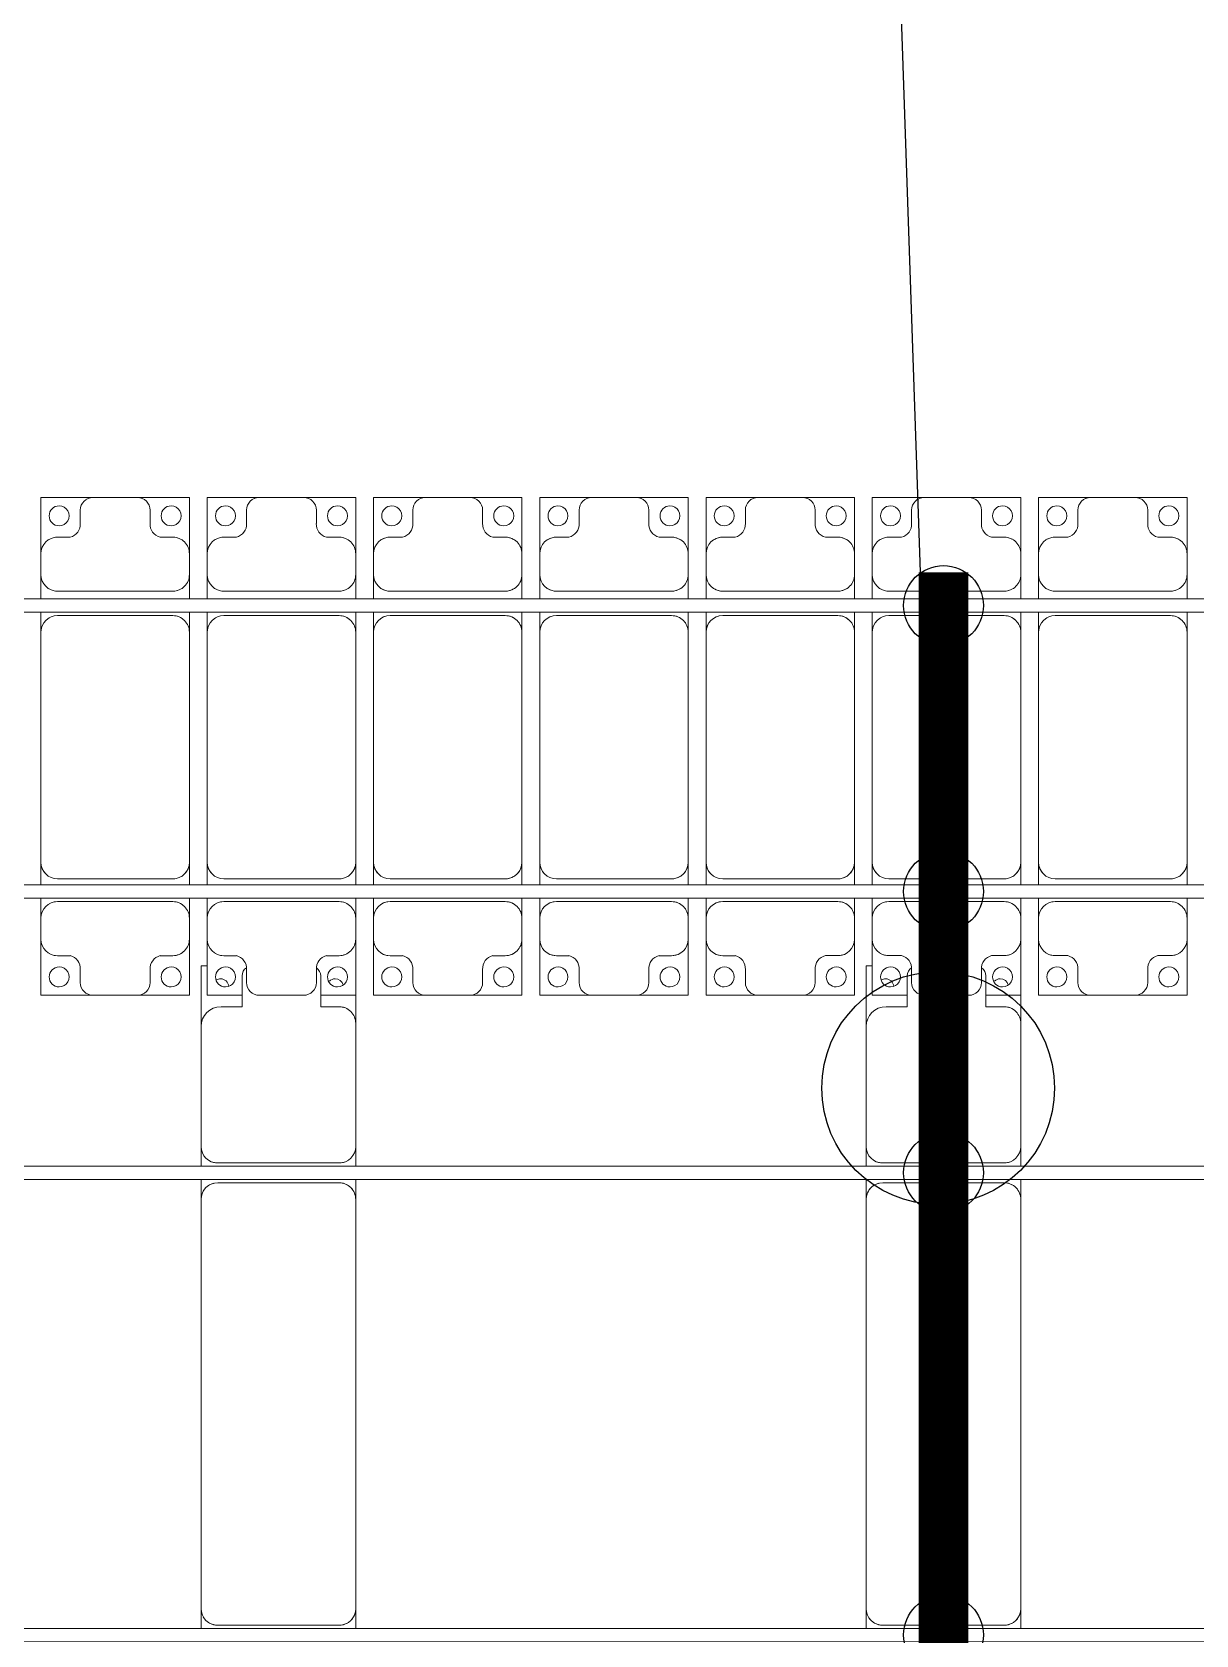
# Model space of a CAD drawing. Header units: millimetres. Extents: x -201615 to 10595, y 61217 to 115919.
# Drawn here: x -162625 to -159125, y 105332 to 110152 of the extents above; entities that cross this region are included whole.
import ezdxf

# ---------------------------------------------------------------- set-up
doc = ezdxf.new("R2010")
doc.units = ezdxf.units.MM
doc.layers.add('A-GENM', color=13, linetype='Continuous', lineweight=9)
doc.layers.add('S-BEAM', color=12, linetype='Continuous', lineweight=9)
for name, color, linetype in [('GC-BICH NEO', 6, 'Continuous'), ('GC-DAY NEO', 5, 'Continuous'), ('GC-HOP 40x60 GIA CUONG', 1, 'Continuous')]:
    doc.layers.add(name, color=color, linetype=linetype)

# ---------------------------------------------------------------- blocks, each defined once
blk = doc.blocks.new('Dai phaodi lai - DẢI PHAO ĐI LẠI-38152-BỐ TRÍ KHUNG KẾT CẤU BÈ PIN 03')
at = {"layer": 'A-GENM', "color": 7}
for p, q in [((31276.8, 748.4), (31433.1, 748.4)), ((31276.8, 579.3), (31276.8, 748.4)), ((31566.9, 748.4), (31433.1, 748.4)), ((31566.9, 748.4), (31723.2, 748.4)), ((31723.2, 748.4), (31723.2, 579.3)), ((31776.8, 748.4), (31933.1, 748.4)), ((31776.8, 579.3), (31776.8, 748.4)), ((32066.9, 748.4), (31933.1, 748.4)), ((32066.9, 748.4), (32223.2, 748.4)), ((32223.2, 748.4), (32223.2, 579.3)), ((32276.8, 748.4), (32433.1, 748.4)), ((32276.8, 579.3), (32276.8, 748.4)), ((32566.9, 748.4), (32433.1, 748.4)), ((32566.9, 748.4), (32723.2, 748.4)), ((32723.2, 748.4), (32723.2, 579.3)), ((32776.8, 748.4), (32933.1, 748.4)), ((32776.8, 579.3), (32776.8, 748.4)), ((33066.9, 748.4), (32933.1, 748.4)), ((33066.9, 748.4), (33223.2, 748.4)), ((33223.2, 748.4), (33223.2, 579.3)), ((33276.8, 748.4), (33433.1, 748.4)), ((33276.8, 579.3), (33276.8, 748.4)), ((33566.9, 748.4), (33433.1, 748.4)), ((33566.9, 748.4), (33723.2, 748.4)), ((33723.2, 748.4), (33723.2, 579.3)), ((33776.8, 748.4), (33933.1, 748.4)), ((33776.8, 579.3), (33776.8, 748.4)), ((34066.9, 748.4), (33933.1, 748.4)), ((34066.9, 748.4), (34223.2, 748.4)), ((34223.2, 748.4), (34223.2, 579.3)), ((34276.8, 748.4), (34433.1, 748.4)), ((34276.8, 579.3), (34276.8, 748.4)), ((34566.9, 748.4), (34433.1, 748.4)), ((34566.9, 748.4), (34723.2, 748.4)), ((34723.2, 748.4), (34723.2, 579.3)), ((31395.1, 710.4), (31395.1, 670.7)), ((31604.9, 670.7), (31604.9, 710.4)), ((31895.1, 710.4), (31895.1, 670.7)), ((32104.9, 670.7), (32104.9, 710.4)), ((32395.1, 710.4), (32395.1, 670.7)), ((32604.9, 670.7), (32604.9, 710.4)), ((32895.1, 710.4), (32895.1, 670.7)), ((33104.9, 670.7), (33104.9, 710.4)), ((33395.1, 710.4), (33395.1, 670.7)), ((33604.9, 670.7), (33604.9, 710.4)), ((33895.1, 710.4), (33895.1, 670.7)), ((34104.9, 670.7), (34104.9, 710.4)), ((34395.1, 710.4), (34395.1, 670.7)), ((34604.9, 670.7), (34604.9, 710.4)), ((31364.3, 629.3), (31326.8, 629.3)), ((31673.2, 629.3), (31635.7, 629.3)), ((31864.3, 629.3), (31826.8, 629.3)), ((32173.2, 629.3), (32135.7, 629.3)), ((32364.3, 629.3), (32326.8, 629.3)), ((32673.2, 629.3), (32635.7, 629.3)), ((32864.3, 629.3), (32826.8, 629.3)), ((33173.2, 629.3), (33135.7, 629.3)), ((33364.3, 629.3), (33326.8, 629.3)), ((33673.2, 629.3), (33635.7, 629.3)), ((33864.3, 629.3), (33826.8, 629.3)), ((34173.2, 629.3), (34135.7, 629.3)), ((34364.3, 629.3), (34326.8, 629.3)), ((34673.2, 629.3), (34635.7, 629.3)), ((31276.8, 579.3), (31276.8, 516.7)), ((31723.2, 516.7), (31723.2, 579.3)), ((31776.8, 579.3), (31776.8, 516.7)), ((32223.2, 516.7), (32223.2, 579.3)), ((32276.8, 579.3), (32276.8, 516.7)), ((32723.2, 516.7), (32723.2, 579.3)), ((32776.8, 579.3), (32776.8, 516.7)), ((33223.2, 516.7), (33223.2, 579.3)), ((33276.8, 579.3), (33276.8, 516.7)), ((33723.2, 516.7), (33723.2, 579.3)), ((33776.8, 579.3), (33776.8, 516.7)), ((34223.2, 516.7), (34223.2, 579.3)), ((34276.8, 579.3), (34276.8, 516.7)), ((34723.2, 516.7), (34723.2, 579.3)), ((31276.8, 443.3), (31276.8, 516.7)), ((31723.2, 516.7), (31723.2, 443.3)), ((31776.8, 443.3), (31776.8, 516.7)), ((32223.2, 516.7), (32223.2, 443.3)), ((32276.8, 443.3), (32276.8, 516.7)), ((32723.2, 516.7), (32723.2, 443.3)), ((32776.8, 443.3), (32776.8, 516.7)), ((33223.2, 516.7), (33223.2, 443.3)), ((33276.8, 443.3), (33276.8, 516.7)), ((33723.2, 516.7), (33723.2, 443.3)), ((33776.8, 443.3), (33776.8, 516.7)), ((34223.2, 516.7), (34223.2, 443.3)), ((34276.8, 443.3), (34276.8, 516.7)), ((34723.2, 516.7), (34723.2, 443.3)), ((31326.8, 466.7), (31673.2, 466.7)), ((31826.8, 466.7), (32173.2, 466.7)), ((32326.8, 466.7), (32673.2, 466.7)), ((32826.8, 466.7), (33173.2, 466.7)), ((33326.8, 466.7), (33673.2, 466.7)), ((33826.8, 466.7), (34173.2, 466.7)), ((34326.8, 466.7), (34673.2, 466.7)), ((31276.8, 343.3), (31276.8, 403.3)), ((31673.2, 393.3), (31326.8, 393.3)), ((31723.2, 403.3), (31723.2, 343.3)), ((31776.8, 343.3), (31776.8, 403.3)), ((32173.2, 393.3), (31826.8, 393.3)), ((32223.2, 403.3), (32223.2, 343.3)), ((32276.8, 343.3), (32276.8, 403.3)), ((32673.2, 393.3), (32326.8, 393.3)), ((32723.2, 403.3), (32723.2, 343.3)), ((32776.8, 343.3), (32776.8, 403.3)), ((33173.2, 393.3), (32826.8, 393.3)), ((33223.2, 403.3), (33223.2, 343.3)), ((33276.8, 343.3), (33276.8, 403.3)), ((33673.2, 393.3), (33326.8, 393.3)), ((33723.2, 403.3), (33723.2, 343.3)), ((33776.8, 343.3), (33776.8, 403.3)), ((34173.2, 393.3), (33826.8, 393.3)), ((34223.2, 403.3), (34223.2, 343.3)), ((34276.8, 343.3), (34276.8, 403.3)), ((34673.2, 393.3), (34326.8, 393.3)), ((34723.2, 403.3), (34723.2, 343.3)), ((31276.8, 343.3), (31276.8, -348.3)), ((31723.2, -348.3), (31723.2, 343.3)), ((31776.8, 343.3), (31776.8, -348.3)), ((32223.2, -348.3), (32223.2, 343.3)), ((32276.8, 343.3), (32276.8, -348.3)), ((32723.2, -348.3), (32723.2, 343.3)), ((32776.8, 343.3), (32776.8, -348.3)), ((33223.2, -348.3), (33223.2, 343.3)), ((33276.8, 343.3), (33276.8, -348.3)), ((33723.2, -348.3), (33723.2, 343.3)), ((33776.8, 343.3), (33776.8, -348.3)), ((34223.2, -348.3), (34223.2, 343.3)), ((34276.8, 343.3), (34276.8, -348.3)), ((34723.2, -348.3), (34723.2, 343.3)), ((31276.8, -416.7), (31276.8, -348.3)), ((31723.2, -348.3), (31723.2, -416.7)), ((31776.8, -416.7), (31776.8, -348.3)), ((32223.2, -348.3), (32223.2, -416.7)), ((32276.8, -416.7), (32276.8, -348.3)), ((32723.2, -348.3), (32723.2, -416.7)), ((32776.8, -416.7), (32776.8, -348.3)), ((33223.2, -348.3), (33223.2, -416.7)), ((33276.8, -416.7), (33276.8, -348.3)), ((33723.2, -348.3), (33723.2, -416.7)), ((33776.8, -416.7), (33776.8, -348.3)), ((34223.2, -348.3), (34223.2, -416.7)), ((34276.8, -416.7), (34276.8, -348.3)), ((34723.2, -348.3), (34723.2, -416.7)), ((31326.8, -398.3), (31673.2, -398.3)), ((31826.8, -398.3), (32173.2, -398.3)), ((32326.8, -398.3), (32673.2, -398.3)), ((32826.8, -398.3), (33173.2, -398.3)), ((33326.8, -398.3), (33673.2, -398.3)), ((33826.8, -398.3), (34173.2, -398.3)), ((34326.8, -398.3), (34673.2, -398.3)), ((31276.8, -516.7), (31276.8, -456.7)), ((31673.2, -466.7), (31326.8, -466.7)), ((31723.2, -456.7), (31723.2, -516.7)), ((31776.8, -516.7), (31776.8, -456.7)), ((32173.2, -466.7), (31826.8, -466.7)), ((32223.2, -456.7), (32223.2, -516.7)), ((32276.8, -516.7), (32276.8, -456.7)), ((32673.2, -466.7), (32326.8, -466.7)), ((32723.2, -456.7), (32723.2, -516.7)), ((32776.8, -516.7), (32776.8, -456.7)), ((33173.2, -466.7), (32826.8, -466.7)), ((33223.2, -456.7), (33223.2, -516.7)), ((33276.8, -516.7), (33276.8, -456.7)), ((33673.2, -466.7), (33326.8, -466.7)), ((33723.2, -456.7), (33723.2, -516.7)), ((33776.8, -516.7), (33776.8, -456.7)), ((34173.2, -466.7), (33826.8, -466.7)), ((34223.2, -456.7), (34223.2, -516.7)), ((34276.8, -516.7), (34276.8, -456.7)), ((34673.2, -466.7), (34326.8, -466.7)), ((34723.2, -456.7), (34723.2, -516.7)), ((31276.8, -516.7), (31276.8, -579.3)), ((31723.2, -579.3), (31723.2, -516.7)), ((31776.8, -516.7), (31776.8, -579.3)), ((32223.2, -579.3), (32223.2, -516.7)), ((32276.8, -516.7), (32276.8, -579.3)), ((32723.2, -579.3), (32723.2, -516.7)), ((32776.8, -516.7), (32776.8, -579.3)), ((33223.2, -579.3), (33223.2, -516.7)), ((33276.8, -516.7), (33276.8, -579.3)), ((33723.2, -579.3), (33723.2, -516.7)), ((33776.8, -516.7), (33776.8, -579.3)), ((34223.2, -579.3), (34223.2, -516.7)), ((34276.8, -516.7), (34276.8, -579.3)), ((34723.2, -579.3), (34723.2, -516.7)), ((31276.8, -748.4), (31276.8, -579.3)), ((31723.2, -579.3), (31723.2, -748.4)), ((31776.8, -748.4), (31776.8, -579.3)), ((32223.2, -579.3), (32223.2, -748.4)), ((32276.8, -748.4), (32276.8, -579.3)), ((32723.2, -579.3), (32723.2, -748.4)), ((32776.8, -748.4), (32776.8, -579.3)), ((33223.2, -579.3), (33223.2, -748.4)), ((33276.8, -748.4), (33276.8, -579.3)), ((33723.2, -579.3), (33723.2, -748.4)), ((33776.8, -748.4), (33776.8, -579.3)), ((34223.2, -579.3), (34223.2, -748.4)), ((34276.8, -748.4), (34276.8, -579.3)), ((34723.2, -579.3), (34723.2, -748.4)), ((31326.8, -629.3), (31364.3, -629.3)), ((31395.1, -670.7), (31395.1, -710.4)), ((31604.9, -710.4), (31604.9, -670.7)), ((31635.7, -629.3), (31673.2, -629.3)), ((31826.8, -629.3), (31864.3, -629.3)), ((31895.1, -670.7), (31895.1, -710.4)), ((32104.9, -710.4), (32104.9, -670.7)), ((32135.7, -629.3), (32173.2, -629.3)), ((32326.8, -629.3), (32364.3, -629.3)), ((32395.1, -670.7), (32395.1, -710.4)), ((32604.9, -710.4), (32604.9, -670.7)), ((32635.7, -629.3), (32673.2, -629.3)), ((32826.8, -629.3), (32864.3, -629.3)), ((32895.1, -670.7), (32895.1, -710.4)), ((33104.9, -710.4), (33104.9, -670.7)), ((33135.7, -629.3), (33173.2, -629.3)), ((33326.8, -629.3), (33364.3, -629.3)), ((33395.1, -670.7), (33395.1, -710.4)), ((33604.9, -710.4), (33604.9, -670.7)), ((33635.7, -629.3), (33673.2, -629.3)), ((33826.8, -629.3), (33864.3, -629.3)), ((33895.1, -670.7), (33895.1, -710.4)), ((34104.9, -710.4), (34104.9, -670.7)), ((34135.7, -629.3), (34173.2, -629.3)), ((34326.8, -629.3), (34364.3, -629.3)), ((34395.1, -670.7), (34395.1, -710.4)), ((34604.9, -710.4), (34604.9, -670.7)), ((34635.7, -629.3), (34673.2, -629.3)), ((31433.1, -748.4), (31276.8, -748.4)), ((31433.1, -748.4), (31566.9, -748.4)), ((31723.2, -748.4), (31566.9, -748.4)), ((31881.6, -748.4), (31776.8, -748.4)), ((31933.1, -748.4), (32066.9, -748.4)), ((32223.2, -748.4), (32118, -748.4)), ((32433.1, -748.4), (32276.8, -748.4)), ((32433.1, -748.4), (32566.9, -748.4)), ((32723.2, -748.4), (32566.9, -748.4)), ((32933.1, -748.4), (32776.8, -748.4)), ((32933.1, -748.4), (33066.9, -748.4)), ((33223.2, -748.4), (33066.9, -748.4)), ((33433.1, -748.4), (33276.8, -748.4)), ((33433.1, -748.4), (33566.9, -748.4)), ((33723.2, -748.4), (33566.9, -748.4)), ((33881.6, -748.4), (33776.8, -748.4)), ((33933.1, -748.4), (34066.9, -748.4)), ((34223.2, -748.4), (34118, -748.4)), ((34433.1, -748.4), (34276.8, -748.4)), ((34433.1, -748.4), (34566.9, -748.4)), ((34723.2, -748.4), (34566.9, -748.4))]:
    blk.add_line(p, q, dxfattribs=at)
for centre, radius, start, end in [((31331.6, 693.3), 30, 90, 270), ((31331.6, 693.3), 30, 270, 90), ((31433.1, 710.4), 38, 90, 180), ((31433.1, 710.4), 38, 90, 120), ((31566.9, 710.4), 38, 360, 90), ((31566.9, 710.4), 38, 60, 90), ((31668.4, 693.3), 30, 90, 270), ((31668.4, 693.3), 30, 270, 90), ((31831.6, 693.3), 30, 90, 270), ((31831.6, 693.3), 30, 270, 90), ((31933.1, 710.4), 38, 90, 180), ((31933.1, 710.4), 38, 90, 120), ((32066.9, 710.4), 38, 360, 90), ((32066.9, 710.4), 38, 60, 90), ((32168.4, 693.3), 30, 90, 270), ((32168.4, 693.3), 30, 270, 90), ((32331.6, 693.3), 30, 90, 270), ((32331.6, 693.3), 30, 270, 90), ((32433.1, 710.4), 38, 90, 180), ((32433.1, 710.4), 38, 90, 120), ((32566.9, 710.4), 38, 360, 90), ((32566.9, 710.4), 38, 60, 90), ((32668.4, 693.3), 30, 90, 270), ((32668.4, 693.3), 30, 270, 90), ((32831.6, 693.3), 30, 90, 270), ((32831.6, 693.3), 30, 270, 90), ((32933.1, 710.4), 38, 90, 180), ((32933.1, 710.4), 38, 90, 120), ((33066.9, 710.4), 38, 360, 90), ((33066.9, 710.4), 38, 60, 90), ((33168.4, 693.3), 30, 90, 270), ((33168.4, 693.3), 30, 270, 90), ((33331.6, 693.3), 30, 90, 270), ((33331.6, 693.3), 30, 270, 90), ((33433.1, 710.4), 38, 90, 180), ((33433.1, 710.4), 38, 90, 120), ((33566.9, 710.4), 38, 0, 90), ((33566.9, 710.4), 38, 60, 90), ((33668.4, 693.3), 30, 90, 270), ((33668.4, 693.3), 30, 270, 90), ((33831.6, 693.3), 30, 90, 270), ((33831.6, 693.3), 30, 270, 90), ((33933.1, 710.4), 38, 90, 180), ((33933.1, 710.4), 38, 90, 120), ((34066.9, 710.4), 38, 360, 90), ((34066.9, 710.4), 38, 60, 90), ((34168.4, 693.3), 30, 90, 270), ((34168.4, 693.3), 30, 270, 90), ((34331.6, 693.3), 30, 90, 270), ((34331.6, 693.3), 30, 270, 90), ((34433.1, 710.4), 38, 90, 180), ((34433.1, 710.4), 38, 90, 120), ((34566.9, 710.4), 38, 360, 90), ((34566.9, 710.4), 38, 60, 90), ((34668.4, 693.3), 30, 90, 270), ((34668.4, 693.3), 30, 270, 90), ((31326.8, 579.3), 50, 90, 180), ((31326.8, 579.3), 50, 90, 120), ((31355.2, 668.2), 40, 283.1885, 3.5081), ((31644.8, 668.2), 40, 176.4919, 256.8115), ((31673.2, 579.3), 50, 0, 90), ((31673.2, 579.3), 50, 60, 90), ((31826.8, 579.3), 50, 90, 180), ((31826.8, 579.3), 50, 90, 120), ((31855.2, 668.2), 40, 283.1885, 3.5081), ((32144.8, 668.2), 40, 176.4919, 256.8115), ((32173.2, 579.3), 50, 0, 90), ((32173.2, 579.3), 50, 60, 90), ((32326.8, 579.3), 50, 90, 180), ((32326.8, 579.3), 50, 90, 120), ((32355.2, 668.2), 40, 283.1885, 3.5081), ((32644.8, 668.2), 40, 176.4919, 256.8115), ((32673.2, 579.3), 50, 0, 90), ((32673.2, 579.3), 50, 60, 90), ((32826.8, 579.3), 50, 90, 180), ((32826.8, 579.3), 50, 90, 120), ((32855.2, 668.2), 40, 283.1885, 3.5081), ((33144.8, 668.2), 40, 176.4919, 256.8115), ((33173.2, 579.3), 50, 0, 90), ((33173.2, 579.3), 50, 60, 90), ((33326.8, 579.3), 50, 90, 180), ((33326.8, 579.3), 50, 90, 120), ((33355.2, 668.2), 40, 283.1885, 3.5081), ((33644.8, 668.2), 40, 176.4919, 256.8115), ((33673.2, 579.3), 50, 0, 90), ((33673.2, 579.3), 50, 60, 90), ((33826.8, 579.3), 50, 90, 180), ((33826.8, 579.3), 50, 90, 120), ((33855.2, 668.2), 40, 283.1885, 3.5081), ((34144.8, 668.2), 40, 176.4919, 256.8115), ((34173.2, 579.3), 50, 0, 90), ((34173.2, 579.3), 50, 60, 90), ((34326.8, 579.3), 50, 90, 180), ((34326.8, 579.3), 50, 90, 120), ((34355.2, 668.2), 40, 283.1885, 3.5081), ((34644.8, 668.2), 40, 176.4919, 256.8115), ((34673.2, 579.3), 50, 0, 90), ((34673.2, 579.3), 50, 60, 90), ((31326.8, 516.7), 50, 180, 270), ((31673.2, 516.7), 50, 270, 0), ((31826.8, 516.7), 50, 180, 270), ((32173.2, 516.7), 50, 270, 0), ((32326.8, 516.7), 50, 180, 270), ((32673.2, 516.7), 50, 270, 0), ((32826.8, 516.7), 50, 180, 270), ((33173.2, 516.7), 50, 270, 0), ((33326.8, 516.7), 50, 180, 270), ((33673.2, 516.7), 50, 270, 0), ((33826.8, 516.7), 50, 180, 270), ((34173.2, 516.7), 50, 270, 0), ((34326.8, 516.7), 50, 180, 270), ((34673.2, 516.7), 50, 270, 0), ((31326.8, 516.7), 50, 240, 270), ((31673.2, 516.7), 50, 270, 300), ((31826.8, 516.7), 50, 240, 270), ((32173.2, 516.7), 50, 270, 300), ((32326.8, 516.7), 50, 240, 270), ((32673.2, 516.7), 50, 270, 300), ((32826.8, 516.7), 50, 240, 270), ((33173.2, 516.7), 50, 270, 300), ((33326.8, 516.7), 50, 240, 270), ((33673.2, 516.7), 50, 270, 300), ((33826.8, 516.7), 50, 240, 270), ((34173.2, 516.7), 50, 270, 300), ((34326.8, 516.7), 50, 240, 270), ((34673.2, 516.7), 50, 270, 300), ((31326.8, 343.3), 50, 90, 180), ((31326.8, 343.3), 50, 105, 135), ((31673.2, 343.3), 50, 360, 90), ((31673.2, 343.3), 50, 45, 75), ((31826.8, 343.3), 50, 90, 180), ((31826.8, 343.3), 50, 105, 135), ((32173.2, 343.3), 50, 360, 90), ((32173.2, 343.3), 50, 45, 75), ((32326.8, 343.3), 50, 90, 180), ((32326.8, 343.3), 50, 105, 135), ((32673.2, 343.3), 50, 360, 90), ((32673.2, 343.3), 50, 45, 75), ((32826.8, 343.3), 50, 90, 180), ((32826.8, 343.3), 50, 105, 135), ((33173.2, 343.3), 50, 360, 90), ((33173.2, 343.3), 50, 45, 75), ((33326.8, 343.3), 50, 90, 180), ((33326.8, 343.3), 50, 105, 135), ((33673.2, 343.3), 50, 360, 90), ((33673.2, 343.3), 50, 45, 75), ((33826.8, 343.3), 50, 90, 180), ((33826.8, 343.3), 50, 105, 135), ((34173.2, 343.3), 50, 360, 90), ((34173.2, 343.3), 50, 45, 75), ((34326.8, 343.3), 50, 90, 180), ((34326.8, 343.3), 50, 105, 135), ((34673.2, 343.3), 50, 360, 90), ((34673.2, 343.3), 50, 45, 75), ((31326.8, 343.3), 50, 150, 180), ((31826.8, 343.3), 50, 150, 180), ((32326.8, 343.3), 50, 150, 180), ((32826.8, 343.3), 50, 150, 180), ((33326.8, 343.3), 50, 150, 180), ((33826.8, 343.3), 50, 150, 180), ((34326.8, 343.3), 50, 150, 180), ((31326.8, -348.3), 50, 180, 270), ((31326.8, -348.3), 50, 195, 225), ((31673.2, -348.3), 50, 270, 360), ((31673.2, -348.3), 50, 315, 345), ((31826.8, -348.3), 50, 180, 270), ((31826.8, -348.3), 50, 195, 225), ((32173.2, -348.3), 50, 270, 360), ((32173.2, -348.3), 50, 319.6888, 345), ((32326.8, -348.3), 50, 180, 270), ((32326.8, -348.3), 50, 195, 225), ((32673.2, -348.3), 50, 270, 360), ((32673.2, -348.3), 50, 315, 345), ((32826.8, -348.3), 50, 180, 270), ((32826.8, -348.3), 50, 195, 225), ((33173.2, -348.3), 50, 270, 360), ((33173.2, -348.3), 50, 315, 345), ((33326.8, -348.3), 50, 180, 270), ((33326.8, -348.3), 50, 195, 225), ((33673.2, -348.3), 50, 270, 360), ((33673.2, -348.3), 50, 315, 345), ((33826.8, -348.3), 50, 180, 270), ((33826.8, -348.3), 50, 195, 225), ((34173.2, -348.3), 50, 270, 360), ((34173.2, -348.3), 50, 315, 345), ((34326.8, -348.3), 50, 180, 270), ((34326.8, -348.3), 50, 197.7725, 225), ((34673.2, -348.3), 50, 270, 360), ((34673.2, -348.3), 50, 315, 345), ((31673.2, -348.3), 50, 270, 300), ((32173.2, -348.3), 50, 270, 300), ((32673.2, -348.3), 50, 270, 300), ((33173.2, -348.3), 50, 270, 300), ((33673.2, -348.3), 50, 270, 300), ((34173.2, -348.3), 50, 270, 300), ((34673.2, -348.3), 50, 270, 300), ((31326.8, -516.7), 50, 90, 180), ((31326.8, -516.7), 50, 90, 120), ((31673.2, -516.7), 50, 0, 90), ((31673.2, -516.7), 50, 60, 90), ((31826.8, -516.7), 50, 90, 180), ((31826.8, -516.7), 50, 90, 120), ((32173.2, -516.7), 50, 0, 90), ((32173.2, -516.7), 50, 60, 90), ((32326.8, -516.7), 50, 90, 180), ((32326.8, -516.7), 50, 90, 120), ((32673.2, -516.7), 50, 360, 90), ((32673.2, -516.7), 50, 60, 90), ((32826.8, -516.7), 50, 90, 180), ((32826.8, -516.7), 50, 90, 120), ((33173.2, -516.7), 50, 360, 90), ((33173.2, -516.7), 50, 60, 90), ((33326.8, -516.7), 50, 90, 180), ((33326.8, -516.7), 50, 90, 120), ((33673.2, -516.7), 50, 360, 90), ((33673.2, -516.7), 50, 60, 90), ((33826.8, -516.7), 50, 90, 180), ((33826.8, -516.7), 50, 90, 120), ((34173.2, -516.7), 50, 0, 90), ((34173.2, -516.7), 50, 60, 90), ((34326.8, -516.7), 50, 90, 180), ((34326.8, -516.7), 50, 90, 120), ((34673.2, -516.7), 50, 360, 90), ((34673.2, -516.7), 50, 60, 90), ((31326.8, -579.3), 50, 180, 270), ((31326.8, -579.3), 50, 240, 270), ((31673.2, -579.3), 50, 270, 0), ((31673.2, -579.3), 50, 270, 300), ((31826.8, -579.3), 50, 180, 270), ((31826.8, -579.3), 50, 240, 270), ((32173.2, -579.3), 50, 270, 0), ((32173.2, -579.3), 50, 270, 300), ((32326.8, -579.3), 50, 180, 270), ((32326.8, -579.3), 50, 240, 270), ((32673.2, -579.3), 50, 270, 0), ((32673.2, -579.3), 50, 270, 300), ((32826.8, -579.3), 50, 180, 270), ((32826.8, -579.3), 50, 240, 270), ((33173.2, -579.3), 50, 270, 360), ((33173.2, -579.3), 50, 270, 300), ((33326.8, -579.3), 50, 180, 270), ((33326.8, -579.3), 50, 240, 270), ((33673.2, -579.3), 50, 270, 360), ((33673.2, -579.3), 50, 270, 300), ((33826.8, -579.3), 50, 180, 270), ((33826.8, -579.3), 50, 240, 270), ((34173.2, -579.3), 50, 270, 360), ((34173.2, -579.3), 50, 270, 300), ((34326.8, -579.3), 50, 180, 270), ((34326.8, -579.3), 50, 240, 270), ((34673.2, -579.3), 50, 270, 360), ((34673.2, -579.3), 50, 270, 300), ((31331.6, -693.3), 30, 90, 270), ((31331.6, -693.3), 30, 270, 90), ((31355.2, -668.2), 40, 356.4919, 76.8115), ((31644.8, -668.2), 40, 103.1885, 183.5081), ((31668.4, -693.3), 30, 90, 270), ((31668.4, -693.3), 30, 270, 90), ((31831.6, -693.3), 30, 90, 270), ((31831.6, -693.3), 30, 270, 90), ((31855.2, -668.2), 40, 356.4919, 76.8115), ((32144.8, -668.2), 40, 103.1885, 183.5081), ((32168.4, -693.3), 30, 90, 270), ((32168.4, -693.3), 30, 270, 90), ((32331.6, -693.3), 30, 90, 270), ((32331.6, -693.3), 30, 270, 90), ((32355.2, -668.2), 40, 356.4919, 76.8115), ((32644.8, -668.2), 40, 103.1885, 183.5081), ((32668.4, -693.3), 30, 90, 270), ((32668.4, -693.3), 30, 270, 90), ((32831.6, -693.3), 30, 90, 270), ((32831.6, -693.3), 30, 270, 90), ((32855.2, -668.2), 40, 356.4919, 76.8115), ((33144.8, -668.2), 40, 103.1885, 183.5081), ((33168.4, -693.3), 30, 90, 270), ((33168.4, -693.3), 30, 270, 90), ((33331.6, -693.3), 30, 90, 270), ((33331.6, -693.3), 30, 270, 90), ((33355.2, -668.2), 40, 356.4919, 76.8115), ((33644.8, -668.2), 40, 103.1885, 183.5081), ((33668.4, -693.3), 30, 90, 270), ((33668.4, -693.3), 30, 270, 90), ((33831.6, -693.3), 30, 90, 270), ((33831.6, -693.3), 30, 270, 90), ((33855.2, -668.2), 40, 356.4919, 76.8115), ((34144.8, -668.2), 40, 103.1885, 183.5081), ((34168.4, -693.3), 30, 90, 270), ((34168.4, -693.3), 30, 270, 90), ((34331.6, -693.3), 30, 90, 270), ((34331.6, -693.3), 30, 270, 90), ((34355.2, -668.2), 40, 356.4919, 76.8115), ((34644.8, -668.2), 40, 103.1885, 183.5081), ((34668.4, -693.3), 30, 90, 270), ((34668.4, -693.3), 30, 270, 90), ((31433.1, -710.4), 38, 180, 270), ((31566.9, -710.4), 38, 270, 360), ((31933.1, -710.4), 38, 180, 270), ((32066.9, -710.4), 38, 270, 360), ((32433.1, -710.4), 38, 180, 270), ((32566.9, -710.4), 38, 270, 360), ((32933.1, -710.4), 38, 180, 270), ((33066.9, -710.4), 38, 270, 360), ((33433.1, -710.4), 38, 180, 270), ((33566.9, -710.4), 38, 270, 360), ((33933.1, -710.4), 38, 180, 270), ((34066.9, -710.4), 38, 270, 360), ((34433.1, -710.4), 38, 180, 270), ((34566.9, -710.4), 38, 270, 0), ((31433.1, -710.4), 38, 240, 270), ((31566.9, -710.4), 38, 270, 300), ((32433.1, -710.4), 38, 240, 270), ((32566.9, -710.4), 38, 270, 300), ((32933.1, -710.4), 38, 240, 270), ((33066.9, -710.4), 38, 270, 300), ((33433.1, -710.4), 38, 240, 270), ((33566.9, -710.4), 38, 270, 300), ((34433.1, -710.4), 38, 240, 270), ((34566.9, -710.4), 38, 270, 300)]:
    blk.add_arc(centre, radius, start, end, dxfattribs=at)
blk = doc.blocks.new('Dai phao do pin - DẢI PHAO ĐỠ PIN-V3-BỐ TRÍ KHUNG KẾT CẤU BÈ PIN 03')
at = {"layer": 'A-GENM', "color": 7}
for p, q in [((31950.3, 241.6), (32009.7, 241.6)), ((33240.3, 241.6), (32009.7, 241.6)), ((33240.3, 241.6), (33300.3, 241.6)), ((33340.3, 241.6), (33399.7, 241.6)), ((33759.7, 241.6), (33399.7, 241.6)), ((33759.7, 241.6), (33942.2, 241.6)), ((33942.2, 241.6), (33942.2, 223.1)), ((31959.7, 191.6), (31959.7, -173.4)), ((33290.3, -173.4), (33290.3, 191.6)), ((33349.7, 191.6), (33349.7, -173.4)), ((33819.7, 118.2), (33819.7, 181.6)), ((33912.2, 118.2), (33819.7, 118.2)), ((33819.7, -173.4), (33819.7, -118.2)), ((33819.7, -118.2), (33912.2, -118.2)), ((32009.7, -223.4), (31950.3, -223.4)), ((32009.7, -223.4), (33240.3, -223.4)), ((33300.3, -223.4), (33240.3, -223.4)), ((33399.7, -223.4), (33340.3, -223.4)), ((33399.7, -223.4), (33769.7, -223.4)), ((33854, -223.4), (33769.7, -223.4))]:
    blk.add_line(p, q, dxfattribs=at)
for centre, radius, start, end in [((32009.7, 191.6), 50, 90, 180), ((33240.3, 191.6), 50, 360, 90), ((33399.7, 191.6), 50, 90, 180), ((33759.7, 181.6), 60, 360, 90), ((32009.7, 191.6), 50, 120, 180), ((33240.3, 191.6), 50, 15, 75), ((33399.7, 191.6), 50, 150, 180), ((33878.6, 183.2), 25, 360, 30), ((33878.6, 183.2), 25, 275.3835, 0), ((33912.2, 88.2), 30, 34.3261, 90), ((33878.6, -161.8), 25, 0, 45), ((33912.2, -88.2), 30, 270, 324.8292), ((32009.7, -173.4), 50, 180, 270), ((32009.7, -173.4), 50, 180, 210), ((33240.3, -173.4), 50, 270, 360), ((33240.3, -173.4), 50, 330, 360), ((33399.7, -173.4), 50, 180, 270), ((33399.7, -173.4), 50, 180, 210), ((33769.7, -173.4), 50, 270, 0), ((33769.7, -173.4), 50, 330, 0), ((33878.6, -161.8), 25, 285, 0), ((32009.7, -173.4), 50, 229.6327, 255), ((33240.3, -173.4), 50, 285, 310.335)]:
    blk.add_arc(centre, radius, start, end, dxfattribs=at)
blk = doc.blocks.new('Dai phao do pin - DẢI PHAO ĐỠ PIN-16696-BỐ TRÍ KHUNG KẾT CẤU BÈ PIN 03')
at = {"layer": 'A-GENM', "color": 7}
for p, q in [((31950.3, 241.6), (32009.7, 241.6)), ((33240.3, 241.6), (32009.7, 241.6)), ((33240.3, 241.6), (33300.3, 241.6)), ((33340.3, 241.6), (33399.7, 241.6)), ((33759.7, 241.6), (33399.7, 241.6)), ((33759.7, 241.6), (33942.2, 241.6)), ((33942.2, 241.6), (33942.2, 223.1)), ((31959.7, 191.6), (31959.7, -173.4)), ((33290.3, -173.4), (33290.3, 191.6)), ((33349.7, 191.6), (33349.7, -173.4)), ((33819.7, 118.2), (33819.7, 181.6)), ((33912.2, 118.2), (33819.7, 118.2)), ((33819.7, -173.4), (33819.7, -118.2)), ((33819.7, -118.2), (33912.2, -118.2)), ((32009.7, -223.4), (31950.3, -223.4)), ((32009.7, -223.4), (33240.3, -223.4)), ((33300.3, -223.4), (33240.3, -223.4)), ((33399.7, -223.4), (33340.3, -223.4)), ((33399.7, -223.4), (33769.7, -223.4)), ((33854, -223.4), (33769.7, -223.4))]:
    blk.add_line(p, q, dxfattribs=at)
for centre, radius, start, end in [((32009.7, 191.6), 50, 90, 180), ((33240.3, 191.6), 50, 360, 90), ((33399.7, 191.6), 50, 90, 180), ((33759.7, 181.6), 60, 360, 90), ((32009.7, 191.6), 50, 120, 180), ((33240.3, 191.6), 50, 15, 75), ((33399.7, 191.6), 50, 150, 180), ((33878.6, 183.2), 25, 360, 30), ((33878.6, 183.2), 25, 275.3835, 0), ((33912.2, 88.2), 30, 34.3261, 90), ((33878.6, -161.8), 25, 0, 45), ((33912.2, -88.2), 30, 270, 324.8292), ((32009.7, -173.4), 50, 180, 270), ((32009.7, -173.4), 50, 180, 210), ((33240.3, -173.4), 50, 270, 360), ((33240.3, -173.4), 50, 330, 360), ((33399.7, -173.4), 50, 180, 270), ((33399.7, -173.4), 50, 180, 210), ((33769.7, -173.4), 50, 270, 0), ((33769.7, -173.4), 50, 330, 0), ((33878.6, -161.8), 25, 285, 0), ((32009.7, -173.4), 50, 225, 255), ((33240.3, -173.4), 50, 285, 315)]:
    blk.add_arc(centre, radius, start, end, dxfattribs=at)
blk = doc.blocks.new('Dầm C52 - Dầm C52-37700-BỐ TRÍ KHUNG KẾT CẤU BÈ PIN 03')
at = {"layer": 'S-BEAM', "color": 1, "lineweight": 18}
for p, q in [((-50562.7, 20), (50562.7, 20)), ((50562.7, -20), (-50562.7, -20))]:
    blk.add_line(p, q, dxfattribs=at)
blk = doc.blocks.new('HOBANMONG_BEPIN 3_rvt-1-BỐ TRÍ KHUNG KẾT CẤU BÈ PIN 03')
at = {"layer": 'A-GENM', "lineweight": 9}
for name, p, rotation in [('Dai phaodi lai - DẢI PHAO ĐI LẠI-38152-BỐ TRÍ KHUNG KẾT CẤU BÈ PIN 03', (-193874.7, 108003.4), 0.0007586094741477002), ('Dai phao do pin - DẢI PHAO ĐỠ PIN-V3-BỐ TRÍ KHUNG KẾT CẤU BÈ PIN 03', (-161874.4, 73401.4), 90.00075860989254), ('Dai phao do pin - DẢI PHAO ĐỠ PIN-16696-BỐ TRÍ KHUNG KẾT CẤU BÈ PIN 03', (-159874.4, 73401.4), 90.00075860989254)]:
    blk.add_blockref(name, p, dxfattribs=dict(at, rotation=rotation))
at = {"layer": 'S-BEAM', "lineweight": 9, "rotation": 180.0007586094741}
for p in [(-143909.2, 108427.4), (-143909.2, 107567.4), (-143909.2, 106722), (-143909.2, 105332)]:
    blk.add_blockref('Dầm C52 - Dầm C52-37700-BỐ TRÍ KHUNG KẾT CẤU BÈ PIN 03', p, dxfattribs=at)

msp = doc.modelspace()

# ---------------------------------------------------------------- linework, layer by layer
at = {"layer": 'GC-BICH NEO'}
msp.add_circle((-159899.9, 106976.4), 350, dxfattribs=at)
at = {"layer": 'GC-DAY NEO'}
msp.add_line((-159899.9, 106976.4), (-160173.9, 114971.7), dxfattribs=at)
at = {"layer": 'GC-HOP 40x60 GIA CUONG', "const_width": 150}
msp.add_lwpolyline([(-159883.7, 93527.4), (-159883.7, 108527.4)], dxfattribs=at)
at = {"layer": 'GC-HOP 40x60 GIA CUONG'}
for centre in [(-159883.7, 108427.4), (-159883.7, 107567.4), (-159883.7, 106722), (-159883.7, 105332)]:
    msp.add_circle(centre, 120, dxfattribs=at)

# ---------------------------------------------------------------- block references
at = {"lineweight": 5}
msp.add_blockref('HOBANMONG_BEPIN 3_rvt-1-BỐ TRÍ KHUNG KẾT CẤU BÈ PIN 03', (0, 0), dxfattribs=at)

doc.saveas('drawing.dxf')
